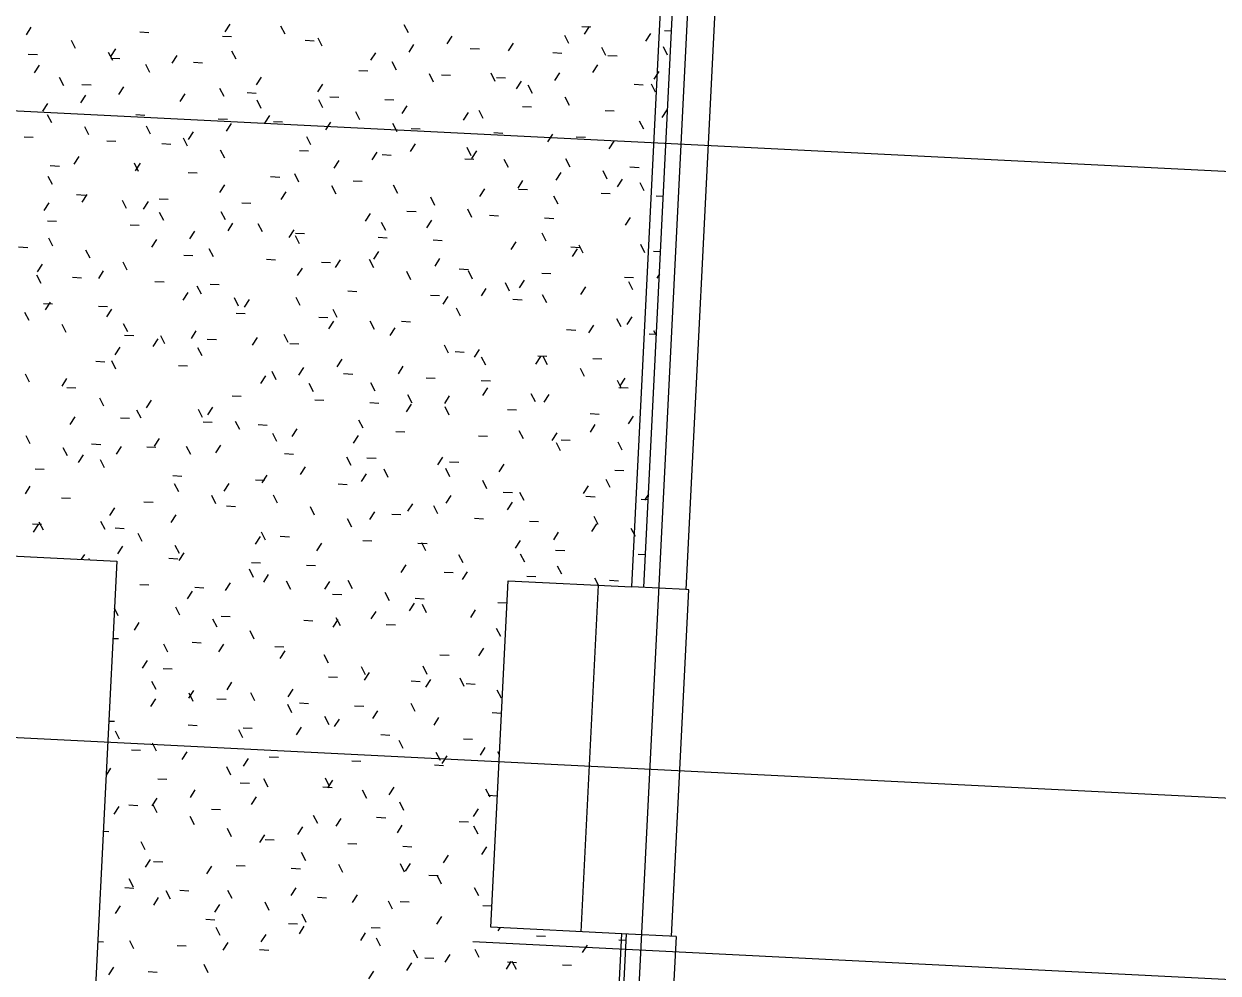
# Model space of a CAD drawing. Extents: x 549999 to 550212, y 1838161 to 1838467.
# Drawn here: x 550163.724 to 550167.685, y 1838348.997 to 1838352.143 of the extents above; entities that cross this region are included whole.
import ezdxf

# ---------------------------------------------------------------- set-up
doc = ezdxf.new("R2010")
doc.units = 0
for name, color, linetype in [('Level 15', 7, 'Continuous'), ('Level 18', 7, 'Continuous'), ('Level 36', 7, 'Continuous'), ('Level 4', 7, 'Continuous'), ('Level 8', 7, 'Continuous'), ('Level 9', 7, 'Continuous')]:
    doc.layers.add(name, color=color, linetype=linetype)

msp = doc.modelspace()

# ---------------------------------------------------------------- linework, layer by layer
at = {"layer": 'Level 15'}
for p, q in [((550163.7479, 1838352.1326), (550163.7315, 1838352.1073)), ((550164.1089, 1838352.1164), (550164.139, 1838352.1149)), ((550164.4072, 1838352.1422), (550164.3908, 1838352.1168)), ((550164.5908, 1838352.1091), (550164.577, 1838352.136)), ((550164.9997, 1838352.1132), (550164.986, 1838352.14)), ((550165.5747, 1838352.1346), (550165.6048, 1838352.1331)), ((550165.5994, 1838352.134), (550165.583, 1838352.1087)), ((550165.8486, 1838352.1209), (550165.8723, 1838352.1198)), ((550163.8961, 1838352.0613), (550163.8823, 1838352.0881)), ((550164.3828, 1838352.1027), (550164.413, 1838352.1012)), ((550164.6568, 1838352.089), (550164.687, 1838352.0875)), ((550164.7139, 1838352.0694), (550164.7001, 1838352.0963)), ((550165.1433, 1838352.1021), (550165.1269, 1838352.0767)), ((550165.3465, 1838352.0797), (550165.3302, 1838352.0543)), ((550165.5317, 1838352.0776), (550165.518, 1838352.1045)), ((550165.8026, 1838352.1116), (550165.7862, 1838352.0863)), ((550163.739, 1838352.0433), (550163.7691, 1838352.0418)), ((550164.0192, 1838352.0216), (550164.0054, 1838352.0485)), ((550164.0279, 1838352.0606), (550164.0115, 1838352.0353)), ((550164.2311, 1838352.0382), (550164.2148, 1838352.0128)), ((550164.4281, 1838352.0257), (550164.4143, 1838352.0525)), ((550164.8905, 1838352.0477), (550164.8741, 1838352.0224)), ((550165.0169, 1838352.0749), (550165.0005, 1838352.0495)), ((550165.2048, 1838352.0616), (550165.2349, 1838352.0601)), ((550165.4788, 1838352.0479), (550165.5089, 1838352.0464)), ((550165.6548, 1838352.038), (550165.641, 1838352.0648)), ((550165.6614, 1838352.0387), (550165.6915, 1838352.0372)), ((550165.8593, 1838352.04), (550165.8455, 1838352.0669)), ((550163.7751, 1838352.0062), (550163.7587, 1838351.9809)), ((550164.013, 1838352.0296), (550164.0431, 1838352.0281)), ((550164.1422, 1838351.9819), (550164.1285, 1838352.0088)), ((550164.287, 1838352.0159), (550164.3171, 1838352.0144)), ((550164.9601, 1838351.9901), (550164.9463, 1838352.017)), ((550165.6266, 1838352.0076), (550165.6102, 1838351.9823)), ((550163.8564, 1838351.9382), (550163.8426, 1838351.965)), ((550164.5112, 1838351.9661), (550164.4948, 1838351.9408)), ((550164.8349, 1838351.9885), (550164.865, 1838351.987)), ((550165.0831, 1838351.9504), (550165.0694, 1838351.9773)), ((550165.1089, 1838351.9748), (550165.139, 1838351.9733)), ((550165.2876, 1838351.9525), (550165.2738, 1838351.9793)), ((550165.2915, 1838351.9657), (550165.3217, 1838351.9642)), ((550165.5002, 1838351.9804), (550165.4838, 1838351.9551)), ((550165.8298, 1838351.9852), (550165.8134, 1838351.9598)), ((550163.9171, 1838351.9428), (550163.9472, 1838351.9413)), ((550164.0551, 1838351.9342), (550164.0387, 1838351.9088)), ((550164.3884, 1838351.9026), (550164.3746, 1838351.9295)), ((550164.7144, 1838351.9437), (550164.698, 1838351.9184)), ((550165.3737, 1838351.9532), (550165.3574, 1838351.9279)), ((550165.4107, 1838351.9128), (550165.3969, 1838351.9397)), ((550165.7482, 1838351.9429), (550165.7783, 1838351.9413)), ((550165.8196, 1838351.9169), (550165.8058, 1838351.9438)), ((550163.8023, 1838351.8798), (550163.7859, 1838351.8544)), ((550163.9287, 1838351.907), (550163.9123, 1838351.8816)), ((550164.2583, 1838351.9117), (550164.242, 1838351.8864)), ((550164.465, 1838351.9154), (550164.4952, 1838351.9139)), ((550164.5115, 1838351.8629), (550164.4977, 1838351.8898)), ((550164.7159, 1838351.865), (550164.7022, 1838351.8918)), ((550164.739, 1838351.9017), (550164.7692, 1838351.9002)), ((550164.9217, 1838351.8926), (550164.9518, 1838351.8911)), ((550165.5338, 1838351.8732), (550165.52, 1838351.9)), ((550163.8167, 1838351.8151), (550163.803, 1838351.842)), ((550164.0952, 1838351.8424), (550164.1253, 1838351.8409)), ((550164.5384, 1838351.8397), (550164.522, 1838351.8144)), ((550164.839, 1838351.8253), (550164.8253, 1838351.8522)), ((550164.9945, 1838351.8717), (550164.9781, 1838351.8463)), ((550165.1977, 1838351.8492), (550165.1813, 1838351.8239)), ((550165.2479, 1838351.8294), (550165.2342, 1838351.8563)), ((550165.3783, 1838351.8698), (550165.4084, 1838351.8683)), ((550165.6523, 1838351.8561), (550165.6824, 1838351.8546)), ((550165.857, 1838351.8588), (550165.8406, 1838351.8334)), ((550163.9398, 1838351.7754), (550163.9261, 1838351.8023)), ((550164.1443, 1838351.7775), (550164.1305, 1838351.8043)), ((550164.3692, 1838351.8287), (550164.3993, 1838351.8272)), ((550164.4119, 1838351.8125), (550164.3956, 1838351.7872)), ((550164.5518, 1838351.8196), (550164.5819, 1838351.818)), ((550164.7416, 1838351.8173), (550164.7252, 1838351.7919)), ((550164.9621, 1838351.7857), (550164.9483, 1838351.8125)), ((550165.7799, 1838351.7938), (550165.7662, 1838351.8207)), ((550163.7253, 1838351.7693), (550163.7554, 1838351.7678)), ((550164.2674, 1838351.7378), (550164.2536, 1838351.7647)), ((550164.2855, 1838351.7853), (550164.2692, 1838351.76)), ((550164.6763, 1838351.7419), (550164.6625, 1838351.7688)), ((550165.0084, 1838351.7967), (550165.0386, 1838351.7952)), ((550165.2824, 1838351.783), (550165.3125, 1838351.7815)), ((550165.4777, 1838351.7772), (550165.4614, 1838351.7518)), ((550165.5564, 1838351.7693), (550165.5865, 1838351.7678)), ((550163.9993, 1838351.7556), (550164.0294, 1838351.7541)), ((550164.1819, 1838351.7465), (550164.2121, 1838351.745)), ((550164.3904, 1838351.6981), (550164.3767, 1838351.725)), ((550164.6386, 1838351.7237), (550164.6687, 1838351.7222)), ((550165.0216, 1838351.7452), (550165.0053, 1838351.7199)), ((550165.2083, 1838351.7063), (550165.1945, 1838351.7332)), ((550165.2249, 1838351.7228), (550165.2085, 1838351.6975)), ((550165.681, 1838351.7548), (550165.6646, 1838351.7294)), ((550163.9063, 1838351.7038), (550163.8899, 1838351.6784)), ((550164.1046, 1838351.6544), (550164.0909, 1838351.6812)), ((550164.1095, 1838351.6813), (550164.0931, 1838351.656)), ((550164.7688, 1838351.6909), (550164.7524, 1838351.6655)), ((550164.8952, 1838351.718), (550164.8788, 1838351.6927)), ((550164.9125, 1838351.71), (550164.9427, 1838351.7085)), ((550165.1865, 1838351.6963), (550165.2167, 1838351.6948)), ((550165.3313, 1838351.6667), (550165.3176, 1838351.6935)), ((550165.5358, 1838351.6687), (550165.522, 1838351.6956)), ((550163.8121, 1838351.6734), (550163.8422, 1838351.6719)), ((550164.2687, 1838351.6506), (550164.2988, 1838351.6491)), ((550164.6366, 1838351.6188), (550164.6228, 1838351.6457)), ((550165.5049, 1838351.6508), (550165.4885, 1838351.6254)), ((550165.6589, 1838351.629), (550165.6451, 1838351.6559)), ((550165.7345, 1838351.6689), (550165.7646, 1838351.6674)), ((550163.8188, 1838351.6106), (550163.805, 1838351.6375)), ((550164.3895, 1838351.6093), (550164.3732, 1838351.5839)), ((550164.5427, 1838351.6369), (550164.5728, 1838351.6354)), ((550164.7597, 1838351.5792), (550164.7459, 1838351.606)), ((550164.8166, 1838351.6232), (550164.8468, 1838351.6217)), ((550164.9641, 1838351.5812), (550164.9504, 1838351.6081)), ((550165.3785, 1838351.6236), (550165.3621, 1838351.5982)), ((550165.7082, 1838351.6283), (550165.6918, 1838351.603)), ((550165.782, 1838351.5894), (550165.7682, 1838351.6162)), ((550163.8988, 1838351.5775), (550163.929, 1838351.576)), ((550163.9334, 1838351.5773), (550163.9171, 1838351.552)), ((550164.1728, 1838351.5638), (550164.2029, 1838351.5623)), ((550164.5928, 1838351.5869), (550164.5764, 1838351.5615)), ((550165.0872, 1838351.5415), (550165.0735, 1838351.5684)), ((550165.2521, 1838351.5964), (550165.2357, 1838351.571)), ((550165.3646, 1838351.5958), (550165.3947, 1838351.5943)), ((550165.4961, 1838351.5456), (550165.4824, 1838351.5725)), ((550165.6386, 1838351.5821), (550165.6687, 1838351.5806)), ((550165.8212, 1838351.573), (550165.8449, 1838351.5718)), ((550163.807, 1838351.5501), (550163.7906, 1838351.5248)), ((550164.065, 1838351.5313), (550164.0512, 1838351.5582)), ((550164.1367, 1838351.5549), (550164.1203, 1838351.5296)), ((550164.4468, 1838351.5501), (550164.4769, 1838351.5486)), ((550164.9947, 1838351.5227), (550165.0249, 1838351.5212)), ((550165.2103, 1838351.5019), (550165.1965, 1838351.5287)), ((550163.8029, 1838351.4908), (550163.8331, 1838351.4893)), ((550164.188, 1838351.4916), (550164.1743, 1838351.5185)), ((550164.3925, 1838351.4937), (550164.3787, 1838351.5205)), ((550164.4167, 1838351.4829), (550164.4003, 1838351.4575)), ((550164.8728, 1838351.5148), (550164.8564, 1838351.4895)), ((550164.9245, 1838351.4581), (550164.9107, 1838351.485)), ((550165.076, 1838351.4924), (550165.0597, 1838351.467)), ((550165.2687, 1838351.509), (550165.2989, 1838351.5075)), ((550165.4514, 1838351.4999), (550165.4815, 1838351.4984)), ((550165.7353, 1838351.5019), (550165.719, 1838351.4766)), ((550164.0769, 1838351.4771), (550164.107, 1838351.4756)), ((550164.2903, 1838351.4557), (550164.2739, 1838351.4303)), ((550164.5156, 1838351.454), (550164.5018, 1838351.4809)), ((550164.6199, 1838351.4604), (550164.6036, 1838351.4351)), ((550164.6249, 1838351.4497), (550164.655, 1838351.4482)), ((550165.4565, 1838351.4225), (550165.4427, 1838351.4494)), ((550163.707, 1838351.404), (550163.7372, 1838351.4025)), ((550163.8208, 1838351.4062), (550163.8071, 1838351.433)), ((550164.1639, 1838351.4285), (550164.1475, 1838351.4031)), ((550164.6387, 1838351.4144), (550164.6249, 1838351.4412)), ((550164.8988, 1838351.436), (550164.929, 1838351.4345)), ((550165.0815, 1838351.4269), (550165.1116, 1838351.4253)), ((550165.3561, 1838351.4203), (550165.3397, 1838351.395)), ((550165.5381, 1838351.404), (550165.5683, 1838351.4025)), ((550165.5796, 1838351.3829), (550165.5658, 1838351.4097)), ((550165.784, 1838351.3849), (550165.7703, 1838351.4118)), ((550163.9439, 1838351.3665), (550163.9301, 1838351.3934)), ((550164.255, 1838351.3766), (550164.2851, 1838351.3751)), ((550164.3528, 1838351.3706), (550164.3391, 1838351.3975)), ((550164.9, 1838351.3884), (550164.8836, 1838351.363)), ((550165.1032, 1838351.366), (550165.0868, 1838351.3406)), ((550165.5593, 1838351.3979), (550165.5429, 1838351.3726)), ((550165.8121, 1838351.3903), (550165.8358, 1838351.3891)), ((550163.7846, 1838351.3469), (550163.7682, 1838351.3216)), ((550163.9878, 1838351.3245), (550163.9714, 1838351.2991)), ((550164.067, 1838351.3269), (550164.0532, 1838351.3537)), ((550164.529, 1838351.3629), (550164.5591, 1838351.3614)), ((550164.6471, 1838351.334), (550164.6308, 1838351.3087)), ((550164.7116, 1838351.3538), (550164.7418, 1838351.3523)), ((550164.7736, 1838351.3612), (550164.7572, 1838351.3359)), ((550164.8848, 1838351.335), (550164.8711, 1838351.3619)), ((550165.1683, 1838351.331), (550165.1984, 1838351.3295)), ((550165.2124, 1838351.2974), (550165.1986, 1838351.3243)), ((550163.7812, 1838351.2831), (550163.7674, 1838351.31)), ((550163.8851, 1838351.3036), (550163.9153, 1838351.302)), ((550164.1591, 1838351.2899), (550164.1892, 1838351.2884)), ((550165.0079, 1838351.2954), (550164.9941, 1838351.3222)), ((550165.3354, 1838351.2578), (550165.3217, 1838351.2846)), ((550165.3833, 1838351.2939), (550165.3669, 1838351.2686)), ((550165.4422, 1838351.3173), (550165.4724, 1838351.3158)), ((550165.7162, 1838351.3036), (550165.7463, 1838351.3021)), ((550165.7444, 1838351.2618), (550165.7306, 1838351.2887)), ((550165.8321, 1838351.3146), (550165.823, 1838351.3005)), ((550164.2679, 1838351.2524), (550164.2515, 1838351.2271)), ((550164.3132, 1838351.2475), (550164.2994, 1838351.2744)), ((550164.3418, 1838351.2807), (550164.3719, 1838351.2792)), ((550164.7984, 1838351.2579), (550164.8285, 1838351.2564)), ((550165.2568, 1838351.2667), (550165.2405, 1838351.2414)), ((550165.4585, 1838351.2181), (550165.4448, 1838351.2449)), ((550165.5865, 1838351.2715), (550165.5701, 1838351.2461)), ((550163.7892, 1838351.2168), (550163.8194, 1838351.2153)), ((550163.8118, 1838351.2205), (550163.7954, 1838351.1951)), ((550163.9719, 1838351.2077), (550164.002, 1838351.2062)), ((550164.4362, 1838351.2079), (550164.4225, 1838351.2347)), ((550164.4711, 1838351.23), (550164.4547, 1838351.2047)), ((550164.6407, 1838351.2099), (550164.6269, 1838351.2368)), ((550165.0724, 1838351.2442), (550165.1025, 1838351.2427)), ((550165.1304, 1838351.2395), (550165.114, 1838351.2142)), ((550165.3463, 1838351.2305), (550165.3765, 1838351.229)), ((550163.7415, 1838351.16), (550163.7277, 1838351.1869)), ((550164.015, 1838351.1981), (550163.9986, 1838351.1727)), ((550164.4285, 1838351.1848), (550164.4587, 1838351.1833)), ((550164.7025, 1838351.1711), (550164.7326, 1838351.1696)), ((550164.7638, 1838351.1702), (550164.75, 1838351.1971)), ((550165.1727, 1838351.1743), (550165.1589, 1838351.2012)), ((550165.7047, 1838351.1388), (550165.6909, 1838351.1656)), ((550165.7401, 1838351.1723), (550165.7237, 1838351.1469)), ((550163.8646, 1838351.1204), (550163.8508, 1838351.1472)), ((550164.069, 1838351.1224), (550164.0553, 1838351.1493)), ((550164.2951, 1838351.126), (550164.2787, 1838351.1007)), ((550164.7511, 1838351.158), (550164.7348, 1838351.1326)), ((550164.8869, 1838351.1306), (550164.8731, 1838351.1574)), ((550164.9544, 1838351.1355), (550164.938, 1838351.1102)), ((550164.9765, 1838351.1574), (550165.0066, 1838351.1559)), ((550165.5244, 1838351.13), (550165.5546, 1838351.1285)), ((550165.6137, 1838351.1451), (550165.5973, 1838351.1197)), ((550165.8219, 1838351.1106), (550165.814, 1838351.1259)), ((550164.0586, 1838351.1118), (550164.0888, 1838351.1103)), ((550164.1686, 1838351.0988), (550164.1523, 1838351.0735)), ((550164.1921, 1838351.0827), (550164.1784, 1838351.1096)), ((550164.3326, 1838351.0981), (550164.3628, 1838351.0966)), ((550164.4983, 1838351.1036), (550164.4819, 1838351.0782)), ((550164.601, 1838351.0868), (550164.5873, 1838351.1137)), ((550165.7984, 1838351.1164), (550165.8221, 1838351.1152)), ((550164.0422, 1838351.0716), (550164.0258, 1838351.0463)), ((550164.3152, 1838351.0431), (550164.3014, 1838351.0699)), ((550164.6066, 1838351.0844), (550164.6367, 1838351.0829)), ((550165.133, 1838351.0513), (550165.1193, 1838351.0781)), ((550165.1546, 1838351.057), (550165.1847, 1838351.0555)), ((550165.2344, 1838351.0635), (550165.218, 1838351.0382)), ((550163.9628, 1838351.025), (550163.9929, 1838351.0235)), ((550164.0294, 1838350.9993), (550164.0156, 1838351.0262)), ((550164.2367, 1838351.0113), (550164.2669, 1838351.0098)), ((550164.7783, 1838351.0315), (550164.762, 1838351.0062)), ((550164.9816, 1838351.0091), (550164.9652, 1838350.9838)), ((550165.2561, 1838351.0116), (550165.2423, 1838351.0384)), ((550165.4376, 1838351.0411), (550165.4213, 1838351.0157)), ((550165.4285, 1838351.0433), (550165.4587, 1838351.0418)), ((550165.4606, 1838351.0136), (550165.4468, 1838351.0405)), ((550165.6112, 1838351.0342), (550165.6413, 1838351.0326)), ((550163.7435, 1838350.9556), (550163.7298, 1838350.9824)), ((550163.8662, 1838350.9676), (550163.8498, 1838350.9423)), ((550164.5255, 1838350.9772), (550164.5091, 1838350.9518)), ((550164.5614, 1838350.9637), (550164.5476, 1838350.9906)), ((550164.6519, 1838351.0044), (550164.6355, 1838350.979)), ((550164.7847, 1838350.9839), (550164.8148, 1838350.9824)), ((550165.0587, 1838350.9702), (550165.0888, 1838350.9687)), ((550165.5836, 1838350.974), (550165.5699, 1838351.0008)), ((550165.7177, 1838350.969), (550165.7013, 1838350.9437)), ((550163.8669, 1838350.9383), (550163.897, 1838350.9367)), ((550164.6845, 1838350.9241), (550164.6707, 1838350.9509)), ((550164.8889, 1838350.9261), (550164.8751, 1838350.953)), ((550165.2413, 1838350.9611), (550165.2715, 1838350.9596)), ((550165.2616, 1838350.9371), (550165.2452, 1838350.9117)), ((550165.7067, 1838350.9343), (550165.693, 1838350.9612)), ((550165.6979, 1838350.9383), (550165.7281, 1838350.9368)), ((550163.9897, 1838350.8762), (550163.9759, 1838350.9031)), ((550164.1462, 1838350.8956), (550164.1298, 1838350.8702)), ((550164.4148, 1838350.9109), (550164.445, 1838350.9094)), ((550164.6888, 1838350.8972), (550164.7189, 1838350.8957)), ((550164.8715, 1838350.888), (550164.9016, 1838350.8865)), ((550165.012, 1838350.8865), (550164.9982, 1838350.9133)), ((550165.1352, 1838350.9099), (550165.1188, 1838350.8845)), ((550165.4209, 1838350.8905), (550165.4071, 1838350.9174)), ((550165.4648, 1838350.9146), (550165.4485, 1838350.8893)), ((550164.1128, 1838350.8366), (550164.099, 1838350.8634)), ((550164.3172, 1838350.8386), (550164.3035, 1838350.8655)), ((550164.3494, 1838350.8732), (550164.3331, 1838350.8478)), ((550165.0088, 1838350.8827), (550164.9924, 1838350.8573)), ((550165.1351, 1838350.8468), (550165.1213, 1838350.8736)), ((550165.3281, 1838350.8652), (550165.3582, 1838350.8637)), ((550165.6021, 1838350.8515), (550165.6322, 1838350.85)), ((550163.8934, 1838350.8412), (550163.877, 1838350.8159)), ((550164.045, 1838350.8378), (550164.0751, 1838350.8363)), ((550164.3189, 1838350.8241), (550164.3491, 1838350.8226)), ((550164.4403, 1838350.799), (550164.4266, 1838350.8258)), ((550164.5016, 1838350.815), (550164.5317, 1838350.8135)), ((550164.8492, 1838350.803), (550164.8355, 1838350.8299)), ((550165.6184, 1838350.8154), (550165.6021, 1838350.7901)), ((550165.7449, 1838350.8426), (550165.7285, 1838350.8173)), ((550163.7456, 1838350.7511), (550163.7318, 1838350.778)), ((550164.1734, 1838350.7692), (550164.157, 1838350.7438)), ((550164.5634, 1838350.7593), (550164.5496, 1838350.7861)), ((550164.6295, 1838350.8011), (550164.6131, 1838350.7758)), ((550164.8327, 1838350.7787), (550164.8163, 1838350.7533)), ((550164.9582, 1838350.7921), (550164.9883, 1838350.7906)), ((550165.2322, 1838350.7784), (550165.2623, 1838350.7769)), ((550165.3812, 1838350.7675), (550165.3675, 1838350.7943)), ((550165.492, 1838350.7882), (550165.4756, 1838350.7629)), ((550163.8687, 1838350.7114), (550163.8549, 1838350.7383)), ((550163.9491, 1838350.751), (550163.9792, 1838350.7495)), ((550164.047, 1838350.742), (550164.0306, 1838350.7166)), ((550164.1317, 1838350.7419), (550164.1618, 1838350.7404)), ((550164.2776, 1838350.7155), (550164.2638, 1838350.7424)), ((550164.3766, 1838350.7467), (550164.3603, 1838350.7214)), ((550165.5043, 1838350.7278), (550165.4906, 1838350.7547)), ((550165.5062, 1838350.7647), (550165.5363, 1838350.7632)), ((550165.7088, 1838350.7298), (550165.695, 1838350.7567)), ((550163.9205, 1838350.7148), (550163.9042, 1838350.6894)), ((550163.9918, 1838350.6718), (550163.978, 1838350.6986)), ((550164.5883, 1838350.7191), (550164.6185, 1838350.7176)), ((550164.8096, 1838350.68), (550164.7958, 1838350.7068)), ((550164.8623, 1838350.7054), (550164.8925, 1838350.7039)), ((550165.1127, 1838350.7066), (550165.0964, 1838350.6813)), ((550165.1363, 1838350.6917), (550165.1664, 1838350.6902)), ((550163.7618, 1838350.6688), (550163.792, 1838350.6673)), ((550164.6567, 1838350.6747), (550164.6403, 1838350.6493)), ((550164.8599, 1838350.6523), (550164.8435, 1838350.6269)), ((550164.9327, 1838350.6403), (550164.9189, 1838350.6671)), ((550165.1371, 1838350.6423), (550165.1234, 1838350.6692)), ((550165.316, 1838350.6842), (550165.2996, 1838350.6589)), ((550165.6843, 1838350.6643), (550165.7144, 1838350.6628)), ((550163.7445, 1838350.6108), (550163.7281, 1838350.5854)), ((550164.2185, 1838350.646), (550164.2486, 1838350.6445)), ((550164.2379, 1838350.5925), (550164.2242, 1838350.6193)), ((550164.4038, 1838350.6203), (550164.3874, 1838350.595)), ((550164.4924, 1838350.6323), (550164.5226, 1838350.6308)), ((550164.5302, 1838350.6475), (550164.5139, 1838350.6222)), ((550164.7664, 1838350.6186), (550164.7966, 1838350.6171)), ((550165.2602, 1838350.6027), (550165.2464, 1838350.6295)), ((550165.596, 1838350.6122), (550165.5796, 1838350.5868)), ((550165.6691, 1838350.6068), (550165.6553, 1838350.6336)), ((550163.8486, 1838350.5729), (550163.8787, 1838350.5714)), ((550164.361, 1838350.5528), (550164.3472, 1838350.5796)), ((550164.5655, 1838350.5548), (550164.5517, 1838350.5817)), ((550165.1399, 1838350.5802), (550165.1236, 1838350.5549)), ((550165.3144, 1838350.5912), (550165.3445, 1838350.5897)), ((550165.3833, 1838350.563), (550165.3695, 1838350.5899)), ((550165.5884, 1838350.5775), (550165.6185, 1838350.576)), ((550165.7955, 1838350.584), (550165.7829, 1838350.5644)), ((550164.0245, 1838350.5387), (550164.0082, 1838350.5134)), ((550164.1226, 1838350.5593), (550164.1527, 1838350.5577)), ((550164.3966, 1838350.5456), (550164.4267, 1838350.544)), ((550164.6885, 1838350.5152), (550164.6748, 1838350.542)), ((550165.0135, 1838350.553), (550164.9971, 1838350.5277)), ((550165.0975, 1838350.5193), (550165.0837, 1838350.5461)), ((550165.3432, 1838350.5578), (550165.3268, 1838350.5325)), ((550165.771, 1838350.5684), (550165.7947, 1838350.5672)), ((550163.7893, 1838350.4653), (550163.7756, 1838350.4921)), ((550163.9938, 1838350.4673), (550163.98, 1838350.4942)), ((550164.2278, 1838350.5163), (550164.2114, 1838350.491)), ((550164.8116, 1838350.4755), (550164.7979, 1838350.5024)), ((550164.8871, 1838350.5258), (550164.8707, 1838350.5005)), ((550164.9445, 1838350.5182), (550164.9747, 1838350.5167)), ((550165.2185, 1838350.5045), (550165.2486, 1838350.503)), ((550165.4011, 1838350.4953), (550165.4313, 1838350.4938)), ((550165.6294, 1838350.4837), (550165.6157, 1838350.5105)), ((550163.7527, 1838350.4862), (550163.7828, 1838350.4847)), ((550163.7717, 1838350.4844), (550163.7553, 1838350.459)), ((550164.0267, 1838350.4725), (550164.0568, 1838350.471)), ((550164.1169, 1838350.4277), (550164.1031, 1838350.4545)), ((550164.5258, 1838350.4318), (550164.512, 1838350.4586)), ((550165.4968, 1838350.4586), (550165.4804, 1838350.4332)), ((550165.6232, 1838350.4858), (550165.6068, 1838350.4604)), ((550165.7525, 1838350.444), (550165.7388, 1838350.4709)), ((550164.24, 1838350.388), (550164.2262, 1838350.4149)), ((550164.5078, 1838350.4443), (550164.4914, 1838350.4189)), ((550164.5746, 1838350.4451), (550164.6048, 1838350.4436)), ((550164.711, 1838350.4218), (550164.6947, 1838350.3965)), ((550164.8486, 1838350.4314), (550164.8788, 1838350.4299)), ((550165.0313, 1838350.4223), (550165.0614, 1838350.4208)), ((550165.0578, 1838350.3962), (550165.044, 1838350.423)), ((550165.3704, 1838350.4314), (550165.354, 1838350.406)), ((550163.9253, 1838350.3851), (550163.9146, 1838350.3686)), ((550164.0517, 1838350.4123), (550164.0354, 1838350.387)), ((550164.255, 1838350.3899), (550164.2386, 1838350.3645)), ((550165.1809, 1838350.3565), (550165.1671, 1838350.3834)), ((550165.3853, 1838350.3586), (550165.3716, 1838350.3854)), ((550165.4879, 1838350.3994), (550165.518, 1838350.3979)), ((550165.7619, 1838350.3857), (550165.7856, 1838350.3846)), ((550163.9424, 1838350.3672), (550163.9404, 1838350.3711)), ((550164.2048, 1838350.372), (550164.2349, 1838350.3705)), ((550164.4861, 1838350.3087), (550164.4724, 1838350.3355)), ((550164.4788, 1838350.3583), (550164.5089, 1838350.3568)), ((550164.6614, 1838350.3492), (550164.6915, 1838350.3477)), ((550164.9911, 1838350.3498), (550164.9747, 1838350.3245)), ((550165.5084, 1838350.3189), (550165.4946, 1838350.3457)), ((550164.535, 1838350.3178), (550164.5186, 1838350.2925)), ((550164.6092, 1838350.269), (550164.5954, 1838350.2959)), ((550164.7382, 1838350.2954), (550164.7219, 1838350.2701)), ((550164.8137, 1838350.271), (550164.7999, 1838350.2979)), ((550165.118, 1838350.3264), (550165.1482, 1838350.3249)), ((550165.1943, 1838350.3274), (550165.1779, 1838350.302)), ((550165.392, 1838350.3127), (550165.4221, 1838350.3112)), ((550165.6296, 1838350.2829), (550165.6177, 1838350.3061)), ((550165.666, 1838350.299), (550165.6961, 1838350.2975)), ((550164.1089, 1838350.2853), (550164.139, 1838350.2838)), ((550164.2822, 1838350.2635), (550164.2658, 1838350.2381)), ((550164.2915, 1838350.2761), (550164.3217, 1838350.2746)), ((550164.4086, 1838350.2907), (550164.3922, 1838350.2653)), ((550164.9368, 1838350.2314), (550164.923, 1838350.2582)), ((550164.7482, 1838350.2533), (550164.7783, 1838350.2518)), ((550165.0183, 1838350.2234), (550165.0019, 1838350.198)), ((550165.0221, 1838350.2396), (550165.0523, 1838350.2381)), ((550165.0598, 1838350.1917), (550165.0461, 1838350.2186)), ((550165.2961, 1838350.2259), (550165.3263, 1838350.2244)), ((550164.0376, 1838350.1815), (550164.0245, 1838350.207)), ((550164.242, 1838350.1835), (550164.2282, 1838350.2104)), ((550164.3783, 1838350.1803), (550164.4084, 1838350.1787)), ((550164.8919, 1838350.1962), (550164.8755, 1838350.1708)), ((550165.2215, 1838350.201), (550165.2051, 1838350.1756)), ((550164.1061, 1838350.1595), (550164.0897, 1838350.1341)), ((550164.3651, 1838350.1439), (550164.3513, 1838350.1707)), ((550164.6523, 1838350.1666), (550164.6824, 1838350.165)), ((550164.7654, 1838350.169), (550164.7491, 1838350.1436)), ((550164.774, 1838350.148), (550164.7602, 1838350.1748)), ((550164.9263, 1838350.1529), (550164.9564, 1838350.1513)), ((550165.306, 1838350.1124), (550165.2922, 1838350.1392)), ((550164.0195, 1838350.1066), (550164.0386, 1838350.1057)), ((550164.4882, 1838350.1042), (550164.4744, 1838350.1311)), ((550164.2023, 1838350.0605), (550164.1886, 1838350.0873)), ((550164.2824, 1838350.0935), (550164.3125, 1838350.092)), ((550164.3862, 1838350.0874), (550164.3698, 1838350.0621)), ((550164.5564, 1838350.0798), (550164.5865, 1838350.0783)), ((550164.5894, 1838350.065), (550164.573, 1838350.0397)), ((550165.2487, 1838350.0745), (550165.2323, 1838350.0492)), ((550164.1333, 1838350.033), (550164.1169, 1838350.0077)), ((550164.7343, 1838350.0249), (550164.7206, 1838350.0517)), ((550165.1043, 1838350.0524), (550165.1345, 1838350.0509)), ((550164.1865, 1838350.0067), (550164.2166, 1838350.0052)), ((550164.7345, 1838349.9793), (550164.7646, 1838349.9778)), ((550164.8574, 1838349.9852), (550164.8437, 1838350.0121)), ((550164.8694, 1838349.993), (550164.8531, 1838349.9676)), ((550165.0619, 1838349.9873), (550165.0481, 1838350.0141)), ((550164.1627, 1838349.9374), (550164.1489, 1838349.9642)), ((550164.4133, 1838349.961), (550164.397, 1838349.9357)), ((550164.6166, 1838349.9386), (550164.6002, 1838349.9132)), ((550165.0084, 1838349.9656), (550165.0386, 1838349.9641)), ((550165.0727, 1838349.9705), (550165.0563, 1838349.9452)), ((550165.185, 1838349.9476), (550165.1712, 1838349.9745)), ((550165.1911, 1838349.9565), (550165.2212, 1838349.955)), ((550164.1605, 1838349.9066), (550164.1441, 1838349.8813)), ((550164.2869, 1838349.9338), (550164.2705, 1838349.9085)), ((550164.2858, 1838349.8977), (550164.272, 1838349.9246)), ((550164.3646, 1838349.9063), (550164.3947, 1838349.9048)), ((550164.4902, 1838349.8998), (550164.4765, 1838349.9266)), ((550165.308, 1838349.9079), (550165.2943, 1838349.9348)), ((550164.6133, 1838349.8601), (550164.5995, 1838349.8869)), ((550164.6386, 1838349.8926), (550164.6687, 1838349.8911)), ((550164.8212, 1838349.8834), (550164.8514, 1838349.8819)), ((550164.8966, 1838349.8665), (550164.8802, 1838349.8412)), ((550165.0222, 1838349.8642), (550165.0084, 1838349.891)), ((550165.2779, 1838349.8606), (550165.308, 1838349.8591)), ((550164.0058, 1838349.8327), (550164.0249, 1838349.8317)), ((550164.2687, 1838349.8195), (550164.2988, 1838349.818)), ((550164.7364, 1838349.8204), (550164.7226, 1838349.8473)), ((550164.7702, 1838349.8393), (550164.7538, 1838349.814)), ((550165.0999, 1838349.8441), (550165.0835, 1838349.8188)), ((550164.0416, 1838349.7726), (550164.0279, 1838349.7994)), ((550164.4506, 1838349.7767), (550164.4368, 1838349.8035)), ((550164.4514, 1838349.8104), (550164.4815, 1838349.8089)), ((550164.6438, 1838349.8121), (550164.6274, 1838349.7868)), ((550164.908, 1838349.7876), (550164.9381, 1838349.786)), ((550164.1647, 1838349.7329), (550164.151, 1838349.7598)), ((550164.9825, 1838349.7411), (550164.9688, 1838349.768)), ((550165.182, 1838349.7739), (550165.2121, 1838349.7723)), ((550165.2535, 1838349.7449), (550165.2371, 1838349.7195)), ((550164.0815, 1838349.7373), (550164.1116, 1838349.7358)), ((550164.2645, 1838349.7306), (550164.2481, 1838349.7052)), ((550164.4677, 1838349.7081), (550164.4514, 1838349.6828)), ((550164.5381, 1838349.7145), (550164.5683, 1838349.713)), ((550164.8121, 1838349.7008), (550164.8422, 1838349.6993)), ((550165.1056, 1838349.7014), (550165.0919, 1838349.7283)), ((550165.127, 1838349.7177), (550165.1107, 1838349.6923)), ((550165.3018, 1838349.7197), (550165.2963, 1838349.7303)), ((550164.0116, 1838349.6762), (550163.9968, 1838349.6532)), ((550164.4109, 1838349.6536), (550164.3971, 1838349.6804)), ((550165.0861, 1838349.6871), (550165.1162, 1838349.6856)), ((550164.1682, 1838349.6414), (550164.1984, 1838349.6399)), ((550164.4422, 1838349.6277), (550164.4724, 1838349.6262)), ((550164.534, 1838349.6139), (550164.5202, 1838349.6408)), ((550164.7384, 1838349.616), (550164.7247, 1838349.6428)), ((550164.7478, 1838349.6361), (550164.7314, 1838349.6108)), ((550164.2917, 1838349.6041), (550164.2753, 1838349.5788)), ((550164.4949, 1838349.5817), (550164.4785, 1838349.5564)), ((550164.7162, 1838349.614), (550164.7463, 1838349.6125)), ((550164.8615, 1838349.5763), (550164.8477, 1838349.6032)), ((550164.951, 1838349.6137), (550164.9346, 1838349.5883)), ((550165.2704, 1838349.5804), (550165.2567, 1838349.6072)), ((550165.2642, 1838349.5866), (550165.2943, 1838349.5851)), ((550164.0388, 1838349.5498), (550164.0225, 1838349.5244)), ((550164.0724, 1838349.5547), (550164.1025, 1838349.5532)), ((550164.1653, 1838349.577), (550164.1489, 1838349.5516)), ((550164.1668, 1838349.5285), (550164.153, 1838349.5553)), ((550164.9846, 1838349.5366), (550164.9708, 1838349.5635)), ((550165.231, 1838349.5416), (550165.2147, 1838349.5163)), ((550164.2899, 1838349.4888), (550164.2761, 1838349.5157)), ((550164.3463, 1838349.541), (550164.3765, 1838349.5395)), ((550164.6988, 1838349.4929), (550164.685, 1838349.5197)), ((550164.775, 1838349.5097), (550164.7586, 1838349.4843)), ((550164.8943, 1838349.5136), (550164.9244, 1838349.5121)), ((550163.9875, 1838349.4674), (550164.0066, 1838349.4664)), ((550164.4129, 1838349.4491), (550164.3992, 1838349.476)), ((550164.6485, 1838349.4825), (550164.6322, 1838349.4571)), ((550164.9782, 1838349.4873), (550164.9618, 1838349.4619)), ((550165.1683, 1838349.4999), (550165.1984, 1838349.4984)), ((550165.2308, 1838349.4573), (550165.217, 1838349.4842)), ((550164.1271, 1838349.4054), (550164.1133, 1838349.4322)), ((550164.5221, 1838349.4553), (550164.5057, 1838349.43)), ((550164.5244, 1838349.4405), (550164.5546, 1838349.439)), ((550164.7984, 1838349.4268), (550164.8285, 1838349.4253)), ((550164.6591, 1838349.3698), (550164.6453, 1838349.3967)), ((550164.9811, 1838349.4177), (550165.0112, 1838349.4162)), ((550165.1318, 1838349.388), (550165.1154, 1838349.3627)), ((550165.2582, 1838349.4152), (550165.2419, 1838349.3899)), ((550164.1428, 1838349.3737), (550164.1265, 1838349.3484)), ((550164.1546, 1838349.3674), (550164.1847, 1838349.3659)), ((550164.3461, 1838349.3513), (550164.3297, 1838349.326)), ((550164.4285, 1838349.3538), (550164.4587, 1838349.3522)), ((550164.6112, 1838349.3446), (550164.6413, 1838349.3431)), ((550164.7822, 1838349.3301), (550164.7684, 1838349.357)), ((550164.9866, 1838349.3322), (550164.9729, 1838349.359)), ((550165.0054, 1838349.3608), (550164.989, 1838349.3355)), ((550164.0874, 1838349.2823), (550164.0737, 1838349.3092)), ((550165.0678, 1838349.3218), (550165.0979, 1838349.3203)), ((550165.1097, 1838349.2925), (550165.096, 1838349.3194)), ((550164.0587, 1838349.2807), (550164.0888, 1838349.2792)), ((550164.2105, 1838349.2426), (550164.1968, 1838349.2695)), ((550164.2413, 1838349.2716), (550164.2715, 1838349.2701)), ((550164.415, 1838349.2447), (550164.4012, 1838349.2715)), ((550164.6261, 1838349.2793), (550164.6097, 1838349.2539)), ((550165.2328, 1838349.2529), (550165.219, 1838349.2797)), ((550164.17, 1838349.2473), (550164.1537, 1838349.222)), ((550164.3733, 1838349.2249), (550164.3569, 1838349.1995)), ((550164.5381, 1838349.205), (550164.5243, 1838349.2319)), ((550164.6979, 1838349.2487), (550164.7281, 1838349.2472)), ((550164.8293, 1838349.2568), (550164.813, 1838349.2315)), ((550164.947, 1838349.2091), (550164.9332, 1838349.236)), ((550164.9719, 1838349.235), (550165.0021, 1838349.2335)), ((550164.0436, 1838349.2201), (550164.0272, 1838349.1948)), ((550164.6611, 1838349.1654), (550164.6474, 1838349.1922)), ((550165.2459, 1838349.2213), (550165.276, 1838349.2198)), ((550164.3281, 1838349.1757), (550164.3582, 1838349.1742)), ((550164.3753, 1838349.1216), (550164.3616, 1838349.1485)), ((550164.6021, 1838349.162), (550164.6322, 1838349.1605)), ((550164.6533, 1838349.1528), (550164.6369, 1838349.1275)), ((550164.876, 1838349.1483), (550164.9062, 1838349.1468)), ((550165.1094, 1838349.1848), (550165.093, 1838349.1594)), ((550165.3032, 1838349.1477), (550165.2962, 1838349.137)), ((550164.5269, 1838349.1256), (550164.5105, 1838349.1003)), ((550164.8565, 1838349.1304), (550164.8402, 1838349.1051)), ((550164.9073, 1838349.086), (550164.8935, 1838349.1129)), ((550165.424, 1838349.1209), (550165.4541, 1838349.1194)), ((550165.698, 1838349.1072), (550165.7216, 1838349.106)), ((550163.9693, 1838349.102), (550163.9883, 1838349.1011)), ((550164.0895, 1838349.0778), (550164.0757, 1838349.1047)), ((550164.2322, 1838349.0889), (550164.2623, 1838349.0874)), ((550164.4005, 1838349.0985), (550164.3841, 1838349.0731)), ((550164.5062, 1838349.0752), (550164.5363, 1838349.0737)), ((550165.0304, 1838349.0464), (550165.0166, 1838349.0732)), ((550165.2348, 1838349.0484), (550165.2211, 1838349.0753)), ((550165.5927, 1838349.0903), (550165.5763, 1838349.065)), ((550165.0101, 1838349.0312), (550164.9938, 1838349.0058)), ((550165.0541, 1838349.0478), (550165.0843, 1838349.0463)), ((550165.1366, 1838349.0584), (550165.1202, 1838349.033)), ((550165.3398, 1838349.0359), (550165.3234, 1838349.0106)), ((550165.3281, 1838349.0341), (550165.3582, 1838349.0326)), ((550165.3579, 1838349.0087), (550165.3442, 1838349.0356)), ((550164.0212, 1838349.0169), (550164.0048, 1838348.9915)), ((550164.1363, 1838349.0021), (550164.1664, 1838349.0006)), ((550164.3357, 1838348.9985), (550164.3219, 1838349.0254)), ((550164.8837, 1838349.004), (550164.8674, 1838348.9786)), ((550165.5107, 1838349.025), (550165.5409, 1838349.0235))]:
    msp.add_line(p, q, dxfattribs=at)
at = {"layer": 'Level 18'}
for p, q in [((550166.3407, 1838360.4885), (550165.2798, 1838339.2671)), ((550155.0135, 1838350.2128), (550169.0866, 1838349.5093)), ((550165.2135, 1838349.1022), (550184.117, 1838348.1571))]:
    msp.add_line(p, q, dxfattribs=at)
at = {"layer": 'Level 36'}
msp.add_line((550155.3364, 1838352.2737), (550184.3779, 1838350.8219), dxfattribs=at)
at = {"layer": 'Level 4'}
for p, q in [((550165.7401, 1838350.2773), (550165.9241, 1838353.9577)), ((550166.1039, 1838353.9488), (550165.9199, 1838350.2683)), ((550165.9199, 1838350.2683), (550165.7401, 1838350.2773)), ((550165.3489, 1838341.9515), (550165.7077, 1838349.1275)), ((550165.8875, 1838349.1185), (550165.5197, 1838341.7627)), ((550165.8875, 1838349.1185), (550165.7077, 1838349.1275))]:
    msp.add_line(p, q, dxfattribs=at)
at = {"layer": 'Level 8'}
for p, q in [((550165.7801, 1838350.2753), (550165.9641, 1838353.9557)), ((550161.6353, 1838350.4825), (550164.0323, 1838350.3627)), ((550164.0323, 1838350.3627), (550163.7327, 1838344.3702)), ((550165.2732, 1838349.1492), (550165.3307, 1838350.2978)), ((550165.3307, 1838350.2978), (550165.7401, 1838350.2773)), ((550165.7077, 1838349.1275), (550165.2732, 1838349.1492)), ((550165.3632, 1838341.9358), (550165.7227, 1838349.1268))]:
    msp.add_line(p, q, dxfattribs=at)
at = {"layer": 'Level 9'}
for p, q in [((550165.2732, 1838349.1492), (550165.3307, 1838350.2978)), ((550165.5729, 1838349.1343), (550165.6303, 1838350.2828)), ((550165.5729, 1838349.1343), (550165.6303, 1838350.2828)), ((550165.8725, 1838349.1193), (550165.9299, 1838350.2678)), ((550165.8725, 1838349.1193), (550165.9299, 1838350.2678)), ((550165.9299, 1838350.2678), (550165.9199, 1838350.2683))]:
    msp.add_line(p, q, dxfattribs=at)

doc.saveas('drawing.dxf')
